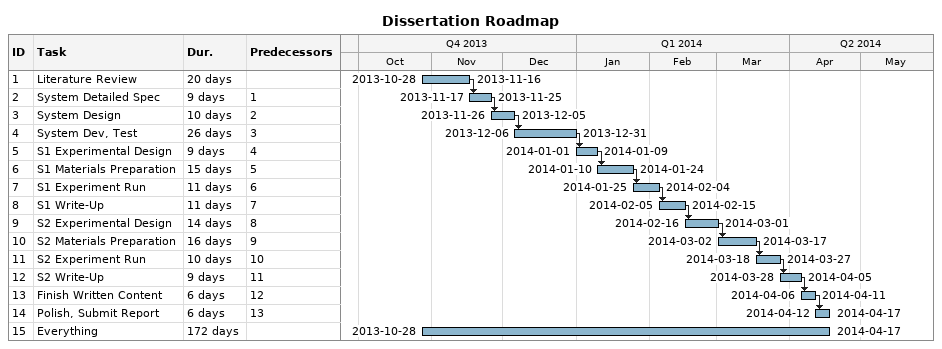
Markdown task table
Dissertation Roadmap

| ID | Task | Duration | Start | Finish | Predecessors |
|---|---|---|---|---|---|
| 1 | Literature Review | 20d | 2013-10-28 | 2013-11-16 |  |
| 2 | System Detailed Spec | 9d | 2013-11-17 | 2013-11-25 | 1 |
| 3 | System Design | 10d | 2013-11-26 | 2013-12-05 | 2 |
| 4 | System Dev, Test | 26d | 2013-12-06 | 2013-12-31 | 3 |
| 5 | S1 Experimental Design | 9d | 2014-01-01 | 2014-01-09 | 4 |
| 6 | S1 Materials Preparation | 15d | 2014-01-10 | 2014-01-24 | 5 |
| 7 | S1 Experiment Run | 11d | 2014-01-25 | 2014-02-04 | 6 |
| 8 | S1 Write-Up | 11d | 2014-02-05 | 2014-02-15 | 7 |
| 9 | S2 Experimental Design | 14d | 2014-02-16 | 2014-03-01 | 8 |
| 10 | S2 Materials Preparation | 16d | 2014-03-02 | 2014-03-17 | 9 |
| 11 | S2 Experiment Run | 10d | 2014-03-18 | 2014-03-27 | 10 |
| 12 | S2 Write-Up | 9d | 2014-03-28 | 2014-04-05 | 11 |
| 13 | Finish Written Content | 6d | 2014-04-06 | 2014-04-11 | 12 |
| 14 | Polish, Submit Report | 6d | 2014-04-12 | 2014-04-17 | 13 |
| 15 | Everything | 172d | 2013-10-28 | 2014-04-17 |  |
